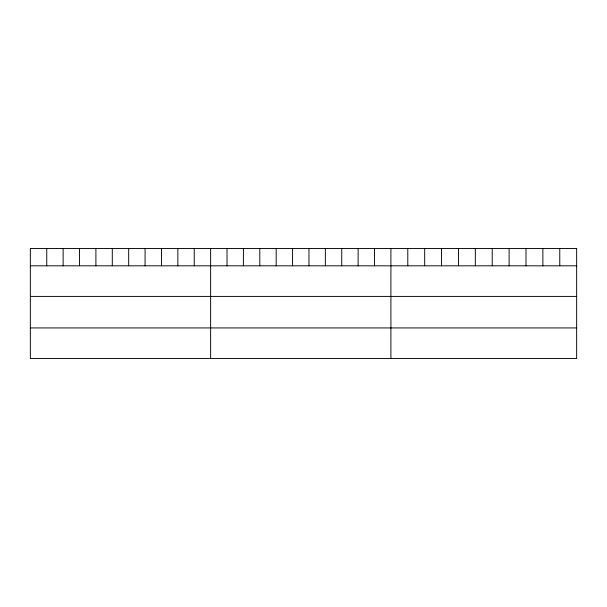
<?xml version="1.0" encoding="UTF-8"?>
<svg xmlns="http://www.w3.org/2000/svg" width="607" height="607" viewBox="0 0 607 607"><rect width="100%" height="100%" fill="white"/><g stroke="black" fill="none" stroke-linecap="round" stroke-linejoin="round"><path stroke-width="0.91" d="M30.35 265.82L576.65 265.82M30.35 296.413L576.65 296.413M30.35 327.932L576.65 327.932M559.768 248.475L559.768 265.82M542.878 248.475L542.878 265.82M525.996 248.475L525.996 265.82M509.106 248.475L509.106 265.82M492.224 248.475L492.224 265.82M475.334 248.475L475.334 265.82M458.452 248.475L458.452 265.82M441.562 248.475L441.562 265.82M424.68 248.475L424.68 265.82M407.79 248.475L407.79 265.82M390.908 248.475L390.908 358.525M374.519 248.475L374.519 265.82M358.13 248.475L358.13 265.82M341.741 248.475L341.741 265.82M325.352 248.475L325.352 265.82M308.963 248.475L308.963 265.82M292.574 248.475L292.574 265.82M276.185 248.475L276.185 265.82M259.796 248.475L259.796 265.82M243.407 248.475L243.407 265.82M227.018 248.475L227.018 265.82M210.629 248.475L210.629 358.525M194.24 248.475L194.24 265.82M177.851 248.475L177.851 265.82M161.462 248.475L161.462 265.82M145.073 248.475L145.073 265.82M128.684 248.475L128.684 265.82M112.295 248.475L112.295 265.82M95.906 248.475L95.906 265.82M79.517 248.475L79.517 265.82M63.128 248.475L63.128 265.82M46.739 248.475L46.739 265.82M576.65 248.475L30.35 248.475L30.35 358.525L576.65 358.525L576.65 248.475"/></g></svg>
